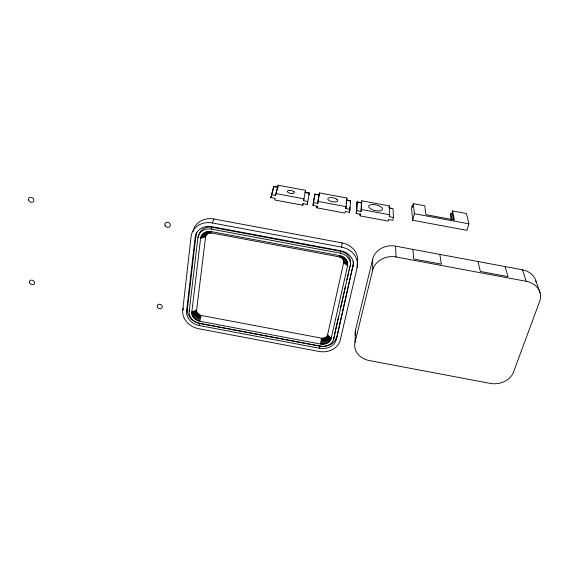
<?xml version="1.0" encoding="UTF-8"?>
<svg xmlns="http://www.w3.org/2000/svg" width="569" height="569" viewBox="0 0 569 569"><rect width="100%" height="100%" fill="white"/><g stroke="black" fill="none" stroke-linecap="round" stroke-linejoin="round"><path stroke-width="0.85" d="M522.456 269.82L526.304 281.328A20.2 16.586 -11.5 0 1 539.64 301.47L513.451 372.24A18.997 15.071 -6.2 0 1 490.051 383.371L369.331 360.568A18.557 15.335 2.3 0 1 355.013 342.367L372.638 270.204L372.688 259.144A19.104 16.672 -2.1 0 1 395.547 246.128L522.456 269.82A19.687 16.295 -12 0 1 536.211 282.444M361.087 211.433L361.4 202.692L357.275 201.924L356.87 210.651L361.087 211.433L361.82 200.807L389.352 205.928L389.694 214.762L389.224 216.675L393.449 217.458L392.738 220.31L388.52 219.527L388.129 221.106L360.077 215.886L360.177 213.247M355.013 342.367L355.483 330.134L372.688 259.144M213.923 218.994L212.287 222.97A19.453 16.956 21.7 0 0 191.106 236.555L182.727 310.247A18.436 15.306 18.5 0 0 198.844 328.754L318.903 351.429A18.457 15.384 6.9 0 0 340.283 339.963L357.133 267.636L357.304 263.255A19.268 16.949 4.6 0 0 342.061 242.927L213.923 218.994A19.261 16.835 21.8 0 0 193.033 231.761M191.703 312.964L200.608 238.333C201.127 233.397 206.625 230.545 211.191 231.59L339.864 255.659C344.544 256.37 348.719 260.979 347.581 265.851L331.222 338.249C330.134 342.808 324.799 344.928 320.525 344.025L199.797 321.243C195.772 320.518 191.909 317.239 191.703 312.964L196.518 310.724L205.615 236.839C205.914 234.037 209.036 232.415 211.632 233.013L339.273 256.889C341.926 257.295 344.295 259.905 343.655 262.672L327.588 334.857C326.976 337.453 323.939 338.669 321.499 338.157L201.12 315.454L197.663 313.498L196.518 310.724M361.287 202.913L356.955 202.102L356.877 203.809L357.275 201.924M196.895 232.124A15.214 13.279 21.7 0 0 195.985 235.481L195.174 237.316L186.589 310.98A14.481 12.027 18.5 0 0 199.25 325.546L319.593 348.264A14.502 12.091 6.9 0 0 336.4 339.231L353.136 264.891A15.221 13.364 4.7 0 0 353.399 261.406M360.077 215.886L360.44 214.3L356.23 213.517L356.955 202.102M198.688 235.986L197.891 237.828L189.171 311.463A11.849 9.837 18.5 0 0 199.527 323.398L320.055 346.151A11.864 9.893 6.9 0 0 333.811 338.74L350.419 264.386A12.454 10.939 4.7 0 0 340.554 251.306L212.244 227.323A12.447 10.868 21.7 0 0 198.958 234.584M317.132 206.12L316.869 207.834L344.878 213.055L345.227 211.462L349.43 212.251L350.063 209.385L350.625 200.686L346.5 199.918L346.905 198.033L319.415 192.927L317.751 203.368L313.54 202.585L314.934 194.05L319.045 194.811M349.43 212.251L349.544 210.509M349.665 208.773L349.779 207.031M350.063 209.385L345.845 208.595L346.044 205.992M346.237 203.389L346.5 199.918M345.845 208.595L346.905 198.033M336.4 339.231L353.136 264.891M321.713 344.181L322.175 338.242M357.133 267.636A19.46 17.07 4.7 0 0 341.727 247.159L342.061 242.927M350.305 266.356A12.511 10.975 4.7 0 0 340.397 253.241L340.554 251.306M333.811 338.74L333.989 336.549M319.593 348.264L319.828 346.059A14.438 12.056 6.8 0 0 336.564 337.04M186.589 310.98L187.393 308.917L195.985 235.481M318.099 200.252L318.356 198.538M317.751 203.368L319.415 192.927M273.483 187.642L273.682 186.376L277.786 187.137L278.106 185.238L305.553 190.345L305.204 192.237L309.316 193.005L307.246 204.392L303.042 203.61L302.744 205.203L274.777 199.996L275.047 198.396L270.851 197.614L273.682 186.376M273.689 187.585L273.845 186.646L278.163 187.45M316.869 207.834L317.182 206.241L312.978 205.459L314.863 194.271M271.328 194.726L275.531 195.508L278.106 185.238M320.525 344.025L321.499 338.157M314.586 195.942L314.934 194.05M307.246 204.392L307.793 201.511L303.583 200.729L303.938 198.801L275.851 193.574M308.96 194.89L309.316 193.005M302.744 205.203L303.071 203.503M303.583 200.729L305.553 190.345M312.978 205.459L313.54 202.585M350.625 200.686L350.212 202.564L350.326 200.878L346.862 200.238M356.23 213.517L356.87 210.651M361.4 202.692L361.82 200.807M199.797 321.243L201.12 315.454M334.38 334.835L338.484 316.791M340.639 307.338L344.16 291.876M344.551 290.154L345.333 286.719M346.898 279.848L348.655 272.117M349.046 270.396L349.828 266.961M389.352 205.928L388.897 207.806L393.023 208.574L393.449 217.458M452.54 210.921L454.382 219.954L425.904 214.662L424.723 205.75L413.35 203.638L412.397 207.272L412.226 205.537L411.572 208.041L412.66 220.246L466.929 230.345L468.892 223.845L466.424 213.503L452.54 210.921L452.042 212.657L453.536 220.075M412.66 220.246L414.381 213.709L413.35 203.638M275.531 195.508L277.786 187.137M270.851 197.614L273.454 188.424M452.533 214.015L450.876 213.709L450.428 215.267L451.331 219.883M198.638 320.959L200.459 315.29M199.25 325.546L199.996 323.434L319.828 346.059M189.171 311.463L189.697 310.084M182.727 310.247L183.638 307.971M197.891 237.828A12.504 10.896 21.7 0 1 211.504 229.136L212.244 227.323M197.507 320.546L199.811 315.055M339.273 256.889L339.864 255.659M196.44 320.02L199.207 314.749M195.437 319.387L198.638 314.387M194.534 318.647L198.119 313.967M193.73 317.829L197.663 313.498M339.978 257.06L341.101 255.965M193.04 316.94L197.272 312.993M192.493 315.987L196.959 312.452M192.08 314.998L196.732 311.883M191.817 313.981L196.582 311.307M340.646 257.316L342.289 256.413M191.746 311.947L196.547 310.148M341.279 257.643L343.399 256.989M200.608 238.333L205.615 236.839M200.821 237.245L205.736 236.22M341.855 258.042L344.416 257.686M201.191 236.199L205.95 235.623M201.725 235.217L206.255 235.068M342.367 258.497L345.326 258.497M202.393 234.321L206.632 234.556M342.815 259.009L346.108 259.4M203.197 233.525L207.095 234.101M414.381 213.709L468.892 223.845M304.934 192.436L309.252 193.24M315.724 194.434L318.32 194.918M389.879 208.24L391.607 208.56M318.128 201.44L346.258 206.682M361.521 209.52L389.694 214.762M372.638 270.204A19.595 16.978 -1.6 0 1 396.088 256.989L526.304 281.328M212.287 222.97L341.727 247.159M211.504 229.136L340.397 253.241M343.178 259.564L346.749 260.382M204.122 232.835L207.621 233.717M343.456 260.161L347.239 261.427M205.153 232.273L208.204 233.397M343.648 260.773L347.574 262.515M206.27 231.846L208.837 233.155M343.747 261.406L347.737 263.625M343.747 262.046L347.744 264.741M207.45 231.562L209.506 232.991M343.655 262.672L347.581 265.851M327.588 334.857L331.222 338.249M208.681 231.419L210.203 232.913M327.417 335.404L330.923 339.216M327.161 335.93L330.475 340.134M326.826 336.414L329.885 340.995M209.933 231.434L210.914 232.92M326.421 336.862L329.167 341.77M325.945 337.253L328.327 342.46M325.404 337.595L327.381 343.043M535.913 281.05L540.088 292.779M211.191 231.59L211.632 233.013M505.023 266.569L508.032 276.612L480.357 271.441L477.988 261.52M324.821 337.865L326.35 343.52M450.876 213.709L452.035 219.57M324.195 338.071L325.248 343.875M439.837 254.4L441.345 264.151L413.741 258.995L412.866 249.364M323.533 338.199L324.095 344.11M395.547 246.128L396.088 256.989M322.858 338.263L322.908 344.209M355.326 335.361A18.108 15.1 2 0 1 355.483 330.134M195.174 237.316A15.285 13.322 21.7 0 1 211.817 226.675L340.931 250.815A15.292 13.407 4.7 0 1 353.036 266.868M199.996 323.434A14.424 11.992 18.5 0 1 198.183 322.993M197.585 322.801A14.424 11.992 18.5 0 1 187.393 308.917M381.6 207.365L380.49 206.561A7.105 2.866 12.6 0 0 371.358 204.62A7.105 2.866 12.6 0 0 369.544 208.048L370.647 208.859A7.105 2.866 12.6 0 0 379.843 210.836A7.105 2.866 12.6 0 0 381.6 207.365M336.997 199.506L336.265 198.944A4.95 2.006 11.3 0 0 329.899 197.592A4.95 2.006 11.3 0 0 328.341 199.939L329.067 200.501A4.95 2.006 11.3 0 0 335.461 201.867A4.95 2.006 11.3 0 0 336.997 199.506M294.031 191.803L293.547 191.412A3.528 1.437 10.1 0 0 289.016 190.444A3.528 1.437 10.1 0 0 287.701 192.08L288.184 192.478A3.528 1.437 10.1 0 0 292.729 193.453A3.528 1.437 10.1 0 0 294.031 191.803M157.727 307.665A2.639 2.169 22 0 0 162.122 307.502A2.639 2.169 22 0 0 159.242 304.223A2.639 2.169 22 0 0 157.727 307.665M165.11 225.594A2.809 2.425 26.8 0 0 169.832 226.483A2.809 2.425 26.8 0 0 167.834 222.358A2.809 2.425 26.8 0 0 165.11 225.594M29.801 283.078A2.696 2.112 30.2 0 0 34.232 283.917A2.696 2.112 30.2 0 0 32.035 280.161A2.696 2.112 30.2 0 0 29.801 283.078M28.542 199.939A2.888 2.34 36 0 0 33.066 201.91A2.888 2.34 36 0 0 31.871 197.514A2.888 2.34 36 0 0 28.542 199.939"/></g></svg>
